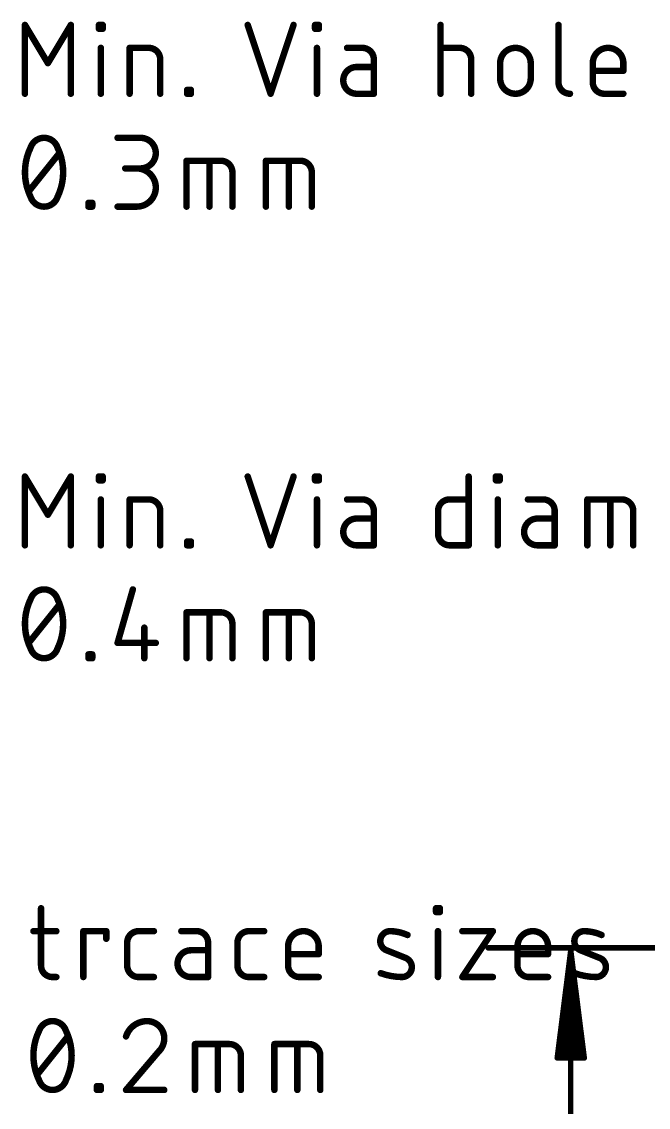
# Model space of a CAD drawing. Extents: x -35 to 140, y -8 to 139.
# Drawn here: x -35 to -20.2, y 86.23 to 111.88 of the extents above; entities that cross this region are included whole.
import ezdxf

# ---------------------------------------------------------------- set-up
doc = ezdxf.new("R2010")
doc.units = 0
doc.layers.add('51', color=253, linetype='CONTINUOUS')

msp = doc.modelspace()

# ---------------------------------------------------------------- linework, layer by layer
at = {"layer": '51'}
for points, const_width in [([(-34.9238, 110.1782), (-34.9238, 111.8038)], 0.1524), ([(-34.9238, 111.8038), (-34.3819, 110.9007)], 0.1524), ([(-34.3819, 110.9007), (-33.8401, 111.8038)], 0.1524), ([(-33.8401, 111.8038), (-33.8401, 110.1782)], 0.1524), ([(-33.1766, 111.7135), (-33.1766, 111.8038)], 0.1524), ([(-33.1766, 111.8038), (-33.0863, 111.8038)], 0.1524), ([(-33.0863, 111.8038), (-33.0863, 111.7135)], 0.1524), ([(-29.6613, 111.8038), (-29.1194, 110.1782)], 0.1524), ([(-29.1194, 110.1782), (-28.5776, 111.8038)], 0.1524), ([(-28.0704, 111.7135), (-28.0704, 111.8038)], 0.1524), ([(-28.0704, 111.8038), (-27.9801, 111.8038)], 0.1524), ([(-27.9801, 111.8038), (-27.9801, 111.7135)], 0.1524), ([(-25.1039, 110.1782), (-25.1039, 111.8038)], 0.1524), ([(-22.3187, 111.8038), (-22.3187, 110.4491)], 0.1524), ([(-33.0863, 111.7135), (-33.1766, 111.7135)], 0.1524), ([(-27.9801, 111.7135), (-28.0704, 111.7135)], 0.1524), ([(-33.1314, 110.1782), (-33.1314, 111.2619)], 0.1524), ([(-32.4506, 110.1782), (-32.4506, 111.2619)], 0.1524), ([(-32.4506, 111.2619), (-31.999, 111.2619)], 0.1524), ([(-28.0252, 110.1782), (-28.0252, 111.2619)], 0.1524), ([(-26.9523, 111.2619), (-27.3135, 111.2619)], 0.1524), ([(-25.1039, 111.2619), (-24.6524, 111.2619)], 0.1524), ([(-31.7281, 110.991), (-31.7281, 110.1782)], 0.1524), ([(-26.6814, 110.1782), (-26.6814, 110.991)], 0.1524), ([(-24.3814, 110.991), (-24.3814, 110.1782)], 0.1524), ([(-26.6814, 110.8104), (-27.0877, 110.8104)], 0.1524), ([(-23.6971, 110.5394), (-23.6971, 110.9007)], 0.1524), ([(-22.9746, 110.9007), (-22.9746, 110.5394)], 0.1524), ([(-21.5088, 110.4491), (-21.5088, 110.9007)], 0.1524), ([(-20.7863, 110.7201), (-21.5088, 110.7201)], 0.1524), ([(-20.7863, 110.9007), (-20.7863, 110.7201)], 0.1524), ([(-31.0924, 110.1782), (-31.0924, 110.2685)], 0.1524), ([(-31.0924, 110.2685), (-31.0021, 110.2685)], 0.1524), ([(-31.0021, 110.2685), (-31.0021, 110.1782)], 0.1524), ([(-31.0021, 110.1782), (-31.0924, 110.1782)], 0.1524), ([(-27.0877, 110.1782), (-26.6814, 110.1782)], 0.1524), ([(-20.7863, 110.1782), (-21.2378, 110.1782)], 0.1524), ([(-32.7354, 109.1368), (-32.1936, 109.1368)], 0.1524), ([(-34.8335, 107.8724), (-34.111, 108.7756)], 0.1524), ([(-32.1936, 108.4143), (-32.5548, 108.4143)], 0.1524), ([(-31.1063, 107.5112), (-31.1063, 108.5949)], 0.1524), ([(-31.1063, 108.5949), (-30.2935, 108.5949)], 0.1524), ([(-30.5644, 107.5112), (-30.5644, 108.5949)], 0.1524), ([(-29.2306, 107.5112), (-29.2306, 108.5949)], 0.1524), ([(-29.2306, 108.5949), (-28.4178, 108.5949)], 0.1524), ([(-28.6887, 107.5112), (-28.6887, 108.5949)], 0.1524), ([(-30.0226, 108.324), (-30.0226, 107.5112)], 0.1524), ([(-28.1468, 108.324), (-28.1468, 107.5112)], 0.1524), ([(-33.4232, 107.5112), (-33.4232, 107.6015)], 0.1524), ([(-33.4232, 107.6015), (-33.3329, 107.6015)], 0.1524), ([(-33.3329, 107.5112), (-33.4232, 107.5112)], 0.1524), ([(-33.3329, 107.6015), (-33.3329, 107.5112)], 0.1524), ([(-32.7354, 107.5112), (-32.2839, 107.5112)], 0.1524), ([(-34.9238, 99.5102), (-34.9238, 101.1358)], 0.1524), ([(-34.9238, 101.1358), (-34.3819, 100.2327)], 0.1524), ([(-34.3819, 100.2327), (-33.8401, 101.1358)], 0.1524), ([(-33.8401, 101.1358), (-33.8401, 99.5102)], 0.1524), ([(-33.1766, 101.0455), (-33.1766, 101.1358)], 0.1524), ([(-33.1766, 101.1358), (-33.0863, 101.1358)], 0.1524), ([(-33.0863, 101.0455), (-33.1766, 101.0455)], 0.1524), ([(-33.0863, 101.1358), (-33.0863, 101.0455)], 0.1524), ([(-29.6613, 101.1358), (-29.1194, 99.5102)], 0.1524), ([(-29.1194, 99.5102), (-28.5776, 101.1358)], 0.1524), ([(-28.0704, 101.0455), (-28.0704, 101.1358)], 0.1524), ([(-28.0704, 101.1358), (-27.9801, 101.1358)], 0.1524), ([(-27.9801, 101.0455), (-28.0704, 101.0455)], 0.1524), ([(-27.9801, 101.1358), (-27.9801, 101.0455)], 0.1524), ([(-24.4409, 101.1358), (-24.4409, 99.5102)], 0.1524), ([(-23.7979, 101.0455), (-23.7979, 101.1358)], 0.1524), ([(-23.7979, 101.1358), (-23.7076, 101.1358)], 0.1524), ([(-23.7076, 101.0455), (-23.7979, 101.0455)], 0.1524), ([(-23.7076, 101.1358), (-23.7076, 101.0455)], 0.1524), ([(-33.1314, 99.5102), (-33.1314, 100.5939)], 0.1524), ([(-32.4506, 99.5102), (-32.4506, 100.5939)], 0.1524), ([(-32.4506, 100.5939), (-31.999, 100.5939)], 0.1524), ([(-28.0252, 99.5102), (-28.0252, 100.5939)], 0.1524), ([(-26.9523, 100.5939), (-27.3135, 100.5939)], 0.1524), ([(-24.8924, 100.5939), (-24.4409, 100.5939)], 0.1524), ([(-23.7527, 99.5102), (-23.7527, 100.5939)], 0.1524), ([(-22.6798, 100.5939), (-23.041, 100.5939)], 0.1524), ([(-21.6373, 99.5102), (-21.6373, 100.5939)], 0.1524), ([(-21.6373, 100.5939), (-20.8245, 100.5939)], 0.1524), ([(-21.0954, 99.5102), (-21.0954, 100.5939)], 0.1524), ([(-31.7281, 100.323), (-31.7281, 99.5102)], 0.1524), ([(-26.6814, 99.5102), (-26.6814, 100.323)], 0.1524), ([(-25.1634, 99.7811), (-25.1634, 100.323)], 0.1524), ([(-22.4088, 99.5102), (-22.4088, 100.323)], 0.1524), ([(-20.5535, 100.323), (-20.5535, 99.5102)], 0.1524), ([(-26.6814, 100.1424), (-27.0877, 100.1424)], 0.1524), ([(-22.4088, 100.1424), (-22.8152, 100.1424)], 0.1524), ([(-31.0924, 99.5102), (-31.0924, 99.6005)], 0.1524), ([(-31.0924, 99.6005), (-31.0021, 99.6005)], 0.1524), ([(-31.0021, 99.5102), (-31.0924, 99.5102)], 0.1524), ([(-31.0021, 99.6005), (-31.0021, 99.5102)], 0.1524), ([(-27.0877, 99.5102), (-26.6814, 99.5102)], 0.1524), ([(-24.4409, 99.5102), (-24.8924, 99.5102)], 0.1524), ([(-22.8152, 99.5102), (-22.4088, 99.5102)], 0.1524), ([(-32.3742, 98.4688), (-32.7354, 97.2044)], 0.1524), ([(-34.8335, 97.2044), (-34.111, 98.1076)], 0.1524), ([(-31.1063, 96.8432), (-31.1063, 97.9269)], 0.1524), ([(-31.1063, 97.9269), (-30.2935, 97.9269)], 0.1524), ([(-30.5644, 96.8432), (-30.5644, 97.9269)], 0.1524), ([(-29.2306, 96.8432), (-29.2306, 97.9269)], 0.1524), ([(-29.2306, 97.9269), (-28.4178, 97.9269)], 0.1524), ([(-28.6887, 96.8432), (-28.6887, 97.9269)], 0.1524), ([(-30.0226, 97.656), (-30.0226, 96.8432)], 0.1524), ([(-28.1468, 97.656), (-28.1468, 96.8432)], 0.1524), ([(-32.1033, 97.5657), (-32.1033, 96.8432)], 0.1524), ([(-32.7354, 97.2044), (-31.8323, 97.2044)], 0.1524), ([(-33.4232, 96.8432), (-33.4232, 96.9335)], 0.1524), ([(-33.4232, 96.9335), (-33.3329, 96.9335)], 0.1524), ([(-33.3329, 96.9335), (-33.3329, 96.8432)], 0.1524), ([(-33.3329, 96.8432), (-33.4232, 96.8432)], 0.1524), ([(-34.5432, 90.9368), (-34.5432, 89.5821)], 0.1524), ([(-25.2119, 90.8465), (-25.2119, 90.9368)], 0.1524), ([(-25.2119, 90.9368), (-25.1216, 90.9368)], 0.1524), ([(-25.1216, 90.8465), (-25.2119, 90.8465)], 0.1524), ([(-25.1216, 90.9368), (-25.1216, 90.8465)], 0.1524), ([(-34.7238, 90.3949), (-34.1819, 90.3949)], 0.1524), ([(-33.5435, 89.3112), (-33.5435, 90.3949)], 0.1524), ([(-33.5435, 90.3949), (-33.0016, 90.3949)], 0.1524), ([(-33.0016, 90.3949), (-33.0016, 90.2143)], 0.1524), ([(-32.2372, 90.3949), (-31.876, 90.3949)], 0.1524), ([(-30.8673, 90.3949), (-31.2285, 90.3949)], 0.1524), ([(-29.632, 90.3949), (-29.2708, 90.3949)], 0.1524), ([(-25.1667, 89.3112), (-25.1667, 90.3949)], 0.1524), ([(-24.5901, 90.3949), (-23.8676, 90.3949)], 0.1524), ([(-23.8676, 90.3949), (-24.5901, 89.3112)], 0.1524), ([(-32.5082, 89.5821), (-32.5082, 90.124)], 0.1524), ([(-30.5964, 89.9434), (-31.0028, 89.9434)], 0.1524), ([(-30.5964, 89.3112), (-30.5964, 90.124)], 0.1524), ([(-29.9029, 89.5821), (-29.9029, 90.124)], 0.1524), ([(-28.7063, 89.5821), (-28.7063, 90.0337)], 0.1524), ([(-27.9838, 90.0337), (-27.9838, 89.8531)], 0.1524), ([(-25.9309, 89.7628), (-26.3825, 89.9434)], 0.1524), ([(0, 90), (-23.9793, 90)], 0.13), ([(-23.2875, 89.5821), (-23.2875, 90.0337)], 0.1524), ([(-22.565, 90.0337), (-22.565, 89.8531)], 0.1524), ([(-21.3458, 89.7628), (-21.7973, 89.9434)], 0.1524), ([(-27.9838, 89.8531), (-28.7063, 89.8531)], 0.1524), ([(-22.565, 89.8531), (-23.2875, 89.8531)], 0.1524), ([(-22.0293, 89.935), (-22.3485, 87.4)], 0.13), ([(-22.0293, 89.935), (-22.2893, 87.4)], 0.13), ([(-22.0293, 89.935), (-22.1593, 87.4)], 0.13), ([(-22.0293, 89.935), (-22.0293, 0.065)], 0.13), ([(-21.71, 87.4), (-22.0293, 89.935)], 0.13), ([(-21.8993, 87.4), (-22.0293, 89.935)], 0.13), ([(-21.7693, 87.4), (-22.0293, 89.935)], 0.13), ([(-34.2722, 89.3112), (-34.1819, 89.3112)], 0.1524), ([(-31.876, 89.3112), (-32.2372, 89.3112)], 0.1524), ([(-31.0028, 89.3112), (-30.5964, 89.3112)], 0.1524), ([(-29.2708, 89.3112), (-29.632, 89.3112)], 0.1524), ([(-27.9838, 89.3112), (-28.4354, 89.3112)], 0.1524), ([(-24.5901, 89.3112), (-23.8676, 89.3112)], 0.1524), ([(-22.565, 89.3112), (-23.0166, 89.3112)], 0.1524), ([(-34.6335, 87.0054), (-33.911, 87.9086)], 0.1524), ([(-30.9063, 86.6442), (-30.9063, 87.7279)], 0.1524), ([(-30.9063, 87.7279), (-30.0935, 87.7279)], 0.1524), ([(-30.3644, 86.6442), (-30.3644, 87.7279)], 0.1524), ([(-29.0306, 86.6442), (-29.0306, 87.7279)], 0.1524), ([(-29.0306, 87.7279), (-28.2178, 87.7279)], 0.1524), ([(-28.4887, 86.6442), (-28.4887, 87.7279)], 0.1524), ([(-31.7678, 87.5473), (-32.5354, 86.6442)], 0.1524), ([(-29.8226, 87.457), (-29.8226, 86.6442)], 0.1524), ([(-27.9468, 87.457), (-27.9468, 86.6442)], 0.1524), ([(-22.3485, 87.4), (-21.71, 87.4)], 0.13), ([(-33.2232, 86.6442), (-33.2232, 86.7345)], 0.1524), ([(-33.2232, 86.7345), (-33.1329, 86.7345)], 0.1524), ([(-33.1329, 86.6442), (-33.2232, 86.6442)], 0.1524), ([(-33.1329, 86.7345), (-33.1329, 86.6442)], 0.1524), ([(-32.5354, 86.6442), (-31.6323, 86.6442)], 0.1524)]:
    msp.add_lwpolyline(points, dxfattribs=dict(at, const_width=const_width))
for points, const_width in [([(-34.8857, 111.8038, 1), (-34.9619, 111.8038)], 0.0762), ([(-34.8911, 111.8234, 1), (-34.9565, 111.7842)], 0.0762), ([(-33.802, 111.8038, 1), (-33.8782, 111.8038)], 0.0762), ([(-33.8074, 111.7842, 1), (-33.8727, 111.8234)], 0.0762), ([(-33.1385, 111.8038, 1), (-33.2147, 111.8038)], 0.0762), ([(-33.1766, 111.8419, 1), (-33.1766, 111.7657)], 0.0762), ([(-33.0482, 111.8038, 1), (-33.1244, 111.8038)], 0.0762), ([(-33.0863, 111.7657, 1), (-33.0863, 111.8419)], 0.0762), ([(-29.6251, 111.8158, 1), (-29.6974, 111.7918)], 0.0762), ([(-28.5414, 111.7918, 1), (-28.6137, 111.8158)], 0.0762), ([(-28.0323, 111.8038, 1), (-28.1085, 111.8038)], 0.0762), ([(-28.0704, 111.8419, 1), (-28.0704, 111.7657)], 0.0762), ([(-27.942, 111.8038, 1), (-28.0182, 111.8038)], 0.0762), ([(-27.9801, 111.7657, 1), (-27.9801, 111.8419)], 0.0762), ([(-25.0658, 111.8038, 1), (-25.142, 111.8038)], 0.0762), ([(-22.2806, 111.8038, 1), (-22.3568, 111.8038)], 0.0762), ([(-33.1766, 111.7516, 1), (-33.1766, 111.6754)], 0.0762), ([(-33.2147, 111.7135, 1), (-33.1385, 111.7135)], 0.0762), ([(-33.1244, 111.7135, 1), (-33.0482, 111.7135)], 0.0762), ([(-33.0863, 111.6754, 1), (-33.0863, 111.7516)], 0.0762), ([(-28.0704, 111.7516, 1), (-28.0704, 111.6754)], 0.0762), ([(-28.1085, 111.7135, 1), (-28.0323, 111.7135)], 0.0762), ([(-28.0182, 111.7135, 1), (-27.942, 111.7135)], 0.0762), ([(-27.9801, 111.6754, 1), (-27.9801, 111.7516)], 0.0762), ([(-33.0933, 111.2619, 1), (-33.1695, 111.2619)], 0.0762), ([(-32.4125, 111.2619, 1), (-32.4887, 111.2619)], 0.0762), ([(-32.4506, 111.3, 1), (-32.4506, 111.2238)], 0.0762), ([(-31.7281, 110.991, 0.4142), (-31.999, 111.2619)], 0.1524), ([(-31.999, 111.3, 1), (-31.999, 111.2238)], 0.0762), ([(-31.999, 111.2238, 1), (-31.999, 111.3)], 0.0762), ([(-27.9871, 111.2619, 1), (-28.0633, 111.2619)], 0.0762), ([(-27.3135, 111.3, 1), (-27.3135, 111.2238)], 0.0762), ([(-26.6814, 110.991, 0.4142), (-26.9523, 111.2619)], 0.1524), ([(-26.9523, 111.3, 1), (-26.9523, 111.2238)], 0.0762), ([(-26.9523, 111.2238, 1), (-26.9523, 111.3)], 0.0762), ([(-25.1039, 111.3, 1), (-25.1039, 111.2238)], 0.0762), ([(-24.3814, 110.991, 0.4142), (-24.6524, 111.2619)], 0.1524), ([(-24.6524, 111.3, 1), (-24.6524, 111.2238)], 0.0762), ([(-24.6524, 111.2238, 1), (-24.6524, 111.3)], 0.0762), ([(-22.9746, 110.9007, 1), (-23.6971, 110.9007)], 0.1524), ([(-20.7863, 110.9007, 1), (-21.5088, 110.9007)], 0.1524), ([(-31.69, 110.991, 1), (-31.7662, 110.991)], 0.0762), ([(-26.6433, 110.991, 1), (-26.7195, 110.991)], 0.0762), ([(-24.3433, 110.991, 1), (-24.4195, 110.991)], 0.0762), ([(-34.4146, 110.9203, 1), (-34.3493, 110.8811)], 0.0762), ([(-34.4146, 110.8811, 1), (-34.3493, 110.9203)], 0.0762), ([(-31.7662, 110.991, 1), (-31.69, 110.991)], 0.0762), ([(-27.0877, 110.8104, 1), (-27.0877, 110.1782)], 0.1524), ([(-27.0877, 110.8485, 1), (-27.0877, 110.7723)], 0.0762), ([(-27.0877, 110.7723, 1), (-27.0877, 110.8485)], 0.0762), ([(-26.7195, 110.991, 1), (-26.6433, 110.991)], 0.0762), ([(-26.6814, 110.7723, 1), (-26.6814, 110.8485)], 0.0762), ([(-24.4195, 110.991, 1), (-24.3433, 110.991)], 0.0762), ([(-23.659, 110.9007, 1), (-23.7352, 110.9007)], 0.0762), ([(-23.7352, 110.9007, 1), (-23.659, 110.9007)], 0.0762), ([(-22.9365, 110.9007, 1), (-23.0127, 110.9007)], 0.0762), ([(-23.0127, 110.9007, 1), (-22.9365, 110.9007)], 0.0762), ([(-21.4707, 110.9007, 1), (-21.5469, 110.9007)], 0.0762), ([(-21.5469, 110.9007, 1), (-21.4707, 110.9007)], 0.0762), ([(-21.5088, 110.7582, 1), (-21.5088, 110.682)], 0.0762), ([(-20.7482, 110.9007, 1), (-20.8244, 110.9007)], 0.0762), ([(-20.8244, 110.9007, 1), (-20.7482, 110.9007)], 0.0762), ([(-20.7863, 110.682, 1), (-20.7863, 110.7582)], 0.0762), ([(-23.6971, 110.5394, 1), (-22.9746, 110.5394)], 0.1524), ([(-23.659, 110.5394, 1), (-23.7352, 110.5394)], 0.0762), ([(-23.7352, 110.5394, 1), (-23.659, 110.5394)], 0.0762), ([(-22.9365, 110.5394, 1), (-23.0127, 110.5394)], 0.0762), ([(-23.0127, 110.5394, 1), (-22.9365, 110.5394)], 0.0762), ([(-20.8244, 110.7201, 1), (-20.7482, 110.7201)], 0.0762), ([(-31.0543, 110.2685, 1), (-31.1305, 110.2685)], 0.0762), ([(-31.0924, 110.3066, 1), (-31.0924, 110.2304)], 0.0762), ([(-30.964, 110.2685, 1), (-31.0402, 110.2685)], 0.0762), ([(-31.0021, 110.2304, 1), (-31.0021, 110.3066)], 0.0762), ([(-22.3187, 110.4491, 0.4142), (-22.0478, 110.1782)], 0.1524), ([(-22.2806, 110.4491, 1), (-22.3568, 110.4491)], 0.0762), ([(-22.3568, 110.4491, 1), (-22.2806, 110.4491)], 0.0762), ([(-21.5088, 110.4491, 0.4142), (-21.2378, 110.1782)], 0.1524), ([(-21.4707, 110.4491, 1), (-21.5469, 110.4491)], 0.0762), ([(-21.5469, 110.4491, 1), (-21.4707, 110.4491)], 0.0762), ([(-34.9619, 110.1782, 1), (-34.8857, 110.1782)], 0.0762), ([(-33.8782, 110.1782, 1), (-33.802, 110.1782)], 0.0762), ([(-33.1695, 110.1782, 1), (-33.0933, 110.1782)], 0.0762), ([(-32.4887, 110.1782, 1), (-32.4125, 110.1782)], 0.0762), ([(-31.7662, 110.1782, 1), (-31.69, 110.1782)], 0.0762), ([(-31.0924, 110.2163, 1), (-31.0924, 110.1401)], 0.0762), ([(-31.1305, 110.1782, 1), (-31.0543, 110.1782)], 0.0762), ([(-31.0402, 110.1782, 1), (-30.964, 110.1782)], 0.0762), ([(-31.0021, 110.1401, 1), (-31.0021, 110.2163)], 0.0762), ([(-29.1556, 110.1902, 1), (-29.0833, 110.1662)], 0.0762), ([(-29.1556, 110.1662, 1), (-29.0833, 110.1902)], 0.0762), ([(-28.0633, 110.1782, 1), (-27.9871, 110.1782)], 0.0762), ([(-27.0877, 110.2163, 1), (-27.0877, 110.1401)], 0.0762), ([(-27.0877, 110.1401, 1), (-27.0877, 110.2163)], 0.0762), ([(-26.7195, 110.1782, 1), (-26.6433, 110.1782)], 0.0762), ([(-26.6814, 110.1401, 1), (-26.6814, 110.2163)], 0.0762), ([(-25.142, 110.1782, 1), (-25.0658, 110.1782)], 0.0762), ([(-24.4195, 110.1782, 1), (-24.3433, 110.1782)], 0.0762), ([(-22.0478, 110.1401, 1), (-22.0478, 110.2163)], 0.0762), ([(-21.2378, 110.2163, 1), (-21.2378, 110.1401)], 0.0762), ([(-21.2378, 110.1401, 1), (-21.2378, 110.2163)], 0.0762), ([(-20.7863, 110.1401, 1), (-20.7863, 110.2163)], 0.0762), ([(-34.4722, 109.1368, 0.3205), (-34.7883, 108.911)], 0.1524), ([(-34.1562, 108.911, 0.3205), (-34.4722, 109.1368)], 0.1524), ([(-34.4722, 109.1749, 1), (-34.4722, 109.0987)], 0.0762), ([(-34.4722, 109.0987, 1), (-34.4722, 109.1749)], 0.0762), ([(-32.7354, 109.1749, 1), (-32.7354, 109.0987)], 0.0762), ([(-32.1936, 108.4143, 1), (-32.1936, 109.1368)], 0.1524), ([(-32.1936, 109.1749, 1), (-32.1936, 109.0987)], 0.0762), ([(-32.1936, 109.0987, 1), (-32.1936, 109.1749)], 0.0762), ([(-34.7883, 108.911, 0.1139), (-34.9238, 108.324)], 0.1524), ([(-34.8244, 108.9234, 1), (-34.7523, 108.8987)], 0.0762), ([(-34.7541, 108.8943, 1), (-34.8226, 108.9277)], 0.0762), ([(-34.0207, 108.324, 0.1139), (-34.1562, 108.911)], 0.1524), ([(-34.1219, 108.9277, 1), (-34.1904, 108.8943)], 0.0762), ([(-34.1922, 108.8987, 1), (-34.1201, 108.9234)], 0.0762), ([(-34.0812, 108.7518, 1), (-34.1408, 108.7994)], 0.0762), ([(-32.5548, 108.4524, 1), (-32.5548, 108.3762)], 0.0762), ([(-32.2839, 107.5112, 1), (-32.2839, 108.4143)], 0.1524), ([(-32.2839, 108.4524, 1), (-32.2839, 108.3762)], 0.0762), ([(-32.1936, 108.4524, 1), (-32.1936, 108.3762)], 0.0762), ([(-32.1936, 108.3762, 1), (-32.1936, 108.4524)], 0.0762), ([(-31.0682, 108.5949, 1), (-31.1444, 108.5949)], 0.0762), ([(-31.1063, 108.633, 1), (-31.1063, 108.5568)], 0.0762), ([(-30.5263, 108.5949, 1), (-30.6025, 108.5949)], 0.0762), ([(-30.0226, 108.324, 0.4142), (-30.2935, 108.5949)], 0.1524), ([(-30.2935, 108.633, 1), (-30.2935, 108.5568)], 0.0762), ([(-30.2935, 108.5568, 1), (-30.2935, 108.633)], 0.0762), ([(-29.1925, 108.5949, 1), (-29.2687, 108.5949)], 0.0762), ([(-29.2306, 108.633, 1), (-29.2306, 108.5568)], 0.0762), ([(-28.6506, 108.5949, 1), (-28.7268, 108.5949)], 0.0762), ([(-28.1468, 108.324, 0.4142), (-28.4178, 108.5949)], 0.1524), ([(-28.4178, 108.633, 1), (-28.4178, 108.5568)], 0.0762), ([(-28.4178, 108.5568, 1), (-28.4178, 108.633)], 0.0762), ([(-34.9238, 108.324, 0.1139), (-34.7883, 107.737)], 0.1524), ([(-34.8857, 108.324, 1), (-34.9619, 108.324)], 0.0762), ([(-34.9619, 108.324, 1), (-34.8857, 108.324)], 0.0762), ([(-34.1562, 107.737, 0.1139), (-34.0207, 108.324)], 0.1524), ([(-33.9826, 108.324, 1), (-34.0588, 108.324)], 0.0762), ([(-34.0588, 108.324, 1), (-33.9826, 108.324)], 0.0762), ([(-29.9845, 108.324, 1), (-30.0607, 108.324)], 0.0762), ([(-30.0607, 108.324, 1), (-29.9845, 108.324)], 0.0762), ([(-28.1087, 108.324, 1), (-28.1849, 108.324)], 0.0762), ([(-28.1849, 108.324, 1), (-28.1087, 108.324)], 0.0762), ([(-34.8632, 107.8962, 1), (-34.8037, 107.8486)], 0.0762), ([(-34.7523, 107.7493, 1), (-34.8244, 107.7246)], 0.0762), ([(-34.7883, 107.737, 0.3205), (-34.4722, 107.5112)], 0.1524), ([(-34.8226, 107.7203, 1), (-34.7541, 107.7537)], 0.0762), ([(-34.4722, 107.5112, 0.3205), (-34.1562, 107.737)], 0.1524), ([(-34.1904, 107.7537, 1), (-34.1219, 107.7203)], 0.0762), ([(-34.1201, 107.7246, 1), (-34.1922, 107.7493)], 0.0762), ([(-34.4722, 107.5493, 1), (-34.4722, 107.4731)], 0.0762), ([(-34.4722, 107.4731, 1), (-34.4722, 107.5493)], 0.0762), ([(-33.3851, 107.6015, 1), (-33.4613, 107.6015)], 0.0762), ([(-33.4232, 107.6396, 1), (-33.4232, 107.5634)], 0.0762), ([(-33.4232, 107.5493, 1), (-33.4232, 107.4731)], 0.0762), ([(-33.4613, 107.5112, 1), (-33.3851, 107.5112)], 0.0762), ([(-33.2948, 107.6015, 1), (-33.371, 107.6015)], 0.0762), ([(-33.371, 107.5112, 1), (-33.2948, 107.5112)], 0.0762), ([(-33.3329, 107.5634, 1), (-33.3329, 107.6396)], 0.0762), ([(-33.3329, 107.4731, 1), (-33.3329, 107.5493)], 0.0762), ([(-32.7354, 107.5493, 1), (-32.7354, 107.4731)], 0.0762), ([(-32.2839, 107.5493, 1), (-32.2839, 107.4731)], 0.0762), ([(-32.2839, 107.4731, 1), (-32.2839, 107.5493)], 0.0762), ([(-31.1444, 107.5112, 1), (-31.0682, 107.5112)], 0.0762), ([(-30.6025, 107.5112, 1), (-30.5263, 107.5112)], 0.0762), ([(-30.0607, 107.5112, 1), (-29.9845, 107.5112)], 0.0762), ([(-29.2687, 107.5112, 1), (-29.1925, 107.5112)], 0.0762), ([(-28.7268, 107.5112, 1), (-28.6506, 107.5112)], 0.0762), ([(-28.1849, 107.5112, 1), (-28.1087, 107.5112)], 0.0762), ([(-34.8857, 101.1358, 1), (-34.9619, 101.1358)], 0.0762), ([(-34.8911, 101.1554, 1), (-34.9565, 101.1162)], 0.0762), ([(-33.802, 101.1358, 1), (-33.8782, 101.1358)], 0.0762), ([(-33.8074, 101.1162, 1), (-33.8727, 101.1554)], 0.0762), ([(-33.1385, 101.1358, 1), (-33.2147, 101.1358)], 0.0762), ([(-33.1766, 101.1739, 1), (-33.1766, 101.0977)], 0.0762), ([(-33.1766, 101.0836, 1), (-33.1766, 101.0074)], 0.0762), ([(-33.2147, 101.0455, 1), (-33.1385, 101.0455)], 0.0762), ([(-33.0482, 101.1358, 1), (-33.1244, 101.1358)], 0.0762), ([(-33.1244, 101.0455, 1), (-33.0482, 101.0455)], 0.0762), ([(-33.0863, 101.0977, 1), (-33.0863, 101.1739)], 0.0762), ([(-33.0863, 101.0074, 1), (-33.0863, 101.0836)], 0.0762), ([(-29.6251, 101.1478, 1), (-29.6974, 101.1238)], 0.0762), ([(-28.5414, 101.1238, 1), (-28.6137, 101.1478)], 0.0762), ([(-28.0323, 101.1358, 1), (-28.1085, 101.1358)], 0.0762), ([(-28.0704, 101.1739, 1), (-28.0704, 101.0977)], 0.0762), ([(-28.0704, 101.0836, 1), (-28.0704, 101.0074)], 0.0762), ([(-28.1085, 101.0455, 1), (-28.0323, 101.0455)], 0.0762), ([(-27.942, 101.1358, 1), (-28.0182, 101.1358)], 0.0762), ([(-28.0182, 101.0455, 1), (-27.942, 101.0455)], 0.0762), ([(-27.9801, 101.0977, 1), (-27.9801, 101.1739)], 0.0762), ([(-27.9801, 101.0074, 1), (-27.9801, 101.0836)], 0.0762), ([(-24.4028, 101.1358, 1), (-24.479, 101.1358)], 0.0762), ([(-23.7598, 101.1358, 1), (-23.836, 101.1358)], 0.0762), ([(-23.7979, 101.1739, 1), (-23.7979, 101.0977)], 0.0762), ([(-23.7979, 101.0836, 1), (-23.7979, 101.0074)], 0.0762), ([(-23.836, 101.0455, 1), (-23.7598, 101.0455)], 0.0762), ([(-23.6695, 101.1358, 1), (-23.7457, 101.1358)], 0.0762), ([(-23.7457, 101.0455, 1), (-23.6695, 101.0455)], 0.0762), ([(-23.7076, 101.0977, 1), (-23.7076, 101.1739)], 0.0762), ([(-23.7076, 101.0074, 1), (-23.7076, 101.0836)], 0.0762), ([(-33.0933, 100.5939, 1), (-33.1695, 100.5939)], 0.0762), ([(-32.4125, 100.5939, 1), (-32.4887, 100.5939)], 0.0762), ([(-32.4506, 100.632, 1), (-32.4506, 100.5558)], 0.0762), ([(-31.7281, 100.323, 0.4142), (-31.999, 100.5939)], 0.1524), ([(-31.999, 100.632, 1), (-31.999, 100.5558)], 0.0762), ([(-31.999, 100.5558, 1), (-31.999, 100.632)], 0.0762), ([(-27.9871, 100.5939, 1), (-28.0633, 100.5939)], 0.0762), ([(-27.3135, 100.632, 1), (-27.3135, 100.5558)], 0.0762), ([(-26.6814, 100.323, 0.4142), (-26.9523, 100.5939)], 0.1524), ([(-26.9523, 100.632, 1), (-26.9523, 100.5558)], 0.0762), ([(-26.9523, 100.5558, 1), (-26.9523, 100.632)], 0.0762), ([(-24.8924, 100.5939, 0.4142), (-25.1634, 100.323)], 0.1524), ([(-24.8924, 100.632, 1), (-24.8924, 100.5558)], 0.0762), ([(-24.8924, 100.5558, 1), (-24.8924, 100.632)], 0.0762), ([(-24.4409, 100.5558, 1), (-24.4409, 100.632)], 0.0762), ([(-23.7146, 100.5939, 1), (-23.7908, 100.5939)], 0.0762), ([(-23.041, 100.632, 1), (-23.041, 100.5558)], 0.0762), ([(-22.4088, 100.323, 0.4142), (-22.6798, 100.5939)], 0.1524), ([(-22.6798, 100.632, 1), (-22.6798, 100.5558)], 0.0762), ([(-22.6798, 100.5558, 1), (-22.6798, 100.632)], 0.0762), ([(-21.5992, 100.5939, 1), (-21.6754, 100.5939)], 0.0762), ([(-21.6373, 100.632, 1), (-21.6373, 100.5558)], 0.0762), ([(-21.0573, 100.5939, 1), (-21.1335, 100.5939)], 0.0762), ([(-20.5535, 100.323, 0.4142), (-20.8245, 100.5939)], 0.1524), ([(-20.8245, 100.632, 1), (-20.8245, 100.5558)], 0.0762), ([(-20.8245, 100.5558, 1), (-20.8245, 100.632)], 0.0762), ([(-34.4146, 100.2523, 1), (-34.3493, 100.2131)], 0.0762), ([(-34.4146, 100.2131, 1), (-34.3493, 100.2523)], 0.0762), ([(-31.69, 100.323, 1), (-31.7662, 100.323)], 0.0762), ([(-31.7662, 100.323, 1), (-31.69, 100.323)], 0.0762), ([(-26.6433, 100.323, 1), (-26.7195, 100.323)], 0.0762), ([(-26.7195, 100.323, 1), (-26.6433, 100.323)], 0.0762), ([(-25.1253, 100.323, 1), (-25.2015, 100.323)], 0.0762), ([(-25.2015, 100.323, 1), (-25.1253, 100.323)], 0.0762), ([(-22.3707, 100.323, 1), (-22.4469, 100.323)], 0.0762), ([(-22.4469, 100.323, 1), (-22.3707, 100.323)], 0.0762), ([(-20.5154, 100.323, 1), (-20.5916, 100.323)], 0.0762), ([(-20.5916, 100.323, 1), (-20.5154, 100.323)], 0.0762), ([(-27.0877, 100.1424, 1), (-27.0877, 99.5102)], 0.1524), ([(-27.0877, 100.1805, 1), (-27.0877, 100.1043)], 0.0762), ([(-27.0877, 100.1043, 1), (-27.0877, 100.1805)], 0.0762), ([(-26.6814, 100.1043, 1), (-26.6814, 100.1805)], 0.0762), ([(-22.8152, 100.1424, 1), (-22.8152, 99.5102)], 0.1524), ([(-22.8152, 100.1805, 1), (-22.8152, 100.1043)], 0.0762), ([(-22.8152, 100.1043, 1), (-22.8152, 100.1805)], 0.0762), ([(-22.4088, 100.1043, 1), (-22.4088, 100.1805)], 0.0762), ([(-25.1634, 99.7811, 0.4142), (-24.8924, 99.5102)], 0.1524), ([(-25.1253, 99.7811, 1), (-25.2015, 99.7811)], 0.0762), ([(-25.2015, 99.7811, 1), (-25.1253, 99.7811)], 0.0762), ([(-34.9619, 99.5102, 1), (-34.8857, 99.5102)], 0.0762), ([(-33.8782, 99.5102, 1), (-33.802, 99.5102)], 0.0762), ([(-33.1695, 99.5102, 1), (-33.0933, 99.5102)], 0.0762), ([(-32.4887, 99.5102, 1), (-32.4125, 99.5102)], 0.0762), ([(-31.7662, 99.5102, 1), (-31.69, 99.5102)], 0.0762), ([(-31.0543, 99.6005, 1), (-31.1305, 99.6005)], 0.0762), ([(-31.0924, 99.6386, 1), (-31.0924, 99.5624)], 0.0762), ([(-31.0924, 99.5483, 1), (-31.0924, 99.4721)], 0.0762), ([(-31.1305, 99.5102, 1), (-31.0543, 99.5102)], 0.0762), ([(-30.964, 99.6005, 1), (-31.0402, 99.6005)], 0.0762), ([(-31.0402, 99.5102, 1), (-30.964, 99.5102)], 0.0762), ([(-31.0021, 99.5624, 1), (-31.0021, 99.6386)], 0.0762), ([(-31.0021, 99.4721, 1), (-31.0021, 99.5483)], 0.0762), ([(-29.1556, 99.5222, 1), (-29.0833, 99.4982)], 0.0762), ([(-29.1556, 99.4982, 1), (-29.0833, 99.5222)], 0.0762), ([(-28.0633, 99.5102, 1), (-27.9871, 99.5102)], 0.0762), ([(-27.0877, 99.5483, 1), (-27.0877, 99.4721)], 0.0762), ([(-27.0877, 99.4721, 1), (-27.0877, 99.5483)], 0.0762), ([(-26.7195, 99.5102, 1), (-26.6433, 99.5102)], 0.0762), ([(-26.6814, 99.4721, 1), (-26.6814, 99.5483)], 0.0762), ([(-24.8924, 99.5483, 1), (-24.8924, 99.4721)], 0.0762), ([(-24.8924, 99.4721, 1), (-24.8924, 99.5483)], 0.0762), ([(-24.479, 99.5102, 1), (-24.4028, 99.5102)], 0.0762), ([(-24.4409, 99.4721, 1), (-24.4409, 99.5483)], 0.0762), ([(-23.7908, 99.5102, 1), (-23.7146, 99.5102)], 0.0762), ([(-22.8152, 99.5483, 1), (-22.8152, 99.4721)], 0.0762), ([(-22.8152, 99.4721, 1), (-22.8152, 99.5483)], 0.0762), ([(-22.4469, 99.5102, 1), (-22.3707, 99.5102)], 0.0762), ([(-22.4088, 99.4721, 1), (-22.4088, 99.5483)], 0.0762), ([(-21.6754, 99.5102, 1), (-21.5992, 99.5102)], 0.0762), ([(-21.1335, 99.5102, 1), (-21.0573, 99.5102)], 0.0762), ([(-20.5916, 99.5102, 1), (-20.5154, 99.5102)], 0.0762), ([(-34.4722, 98.4688, 0.3205), (-34.7883, 98.243)], 0.1524), ([(-34.1562, 98.243, 0.3205), (-34.4722, 98.4688)], 0.1524), ([(-34.4722, 98.5069, 1), (-34.4722, 98.4307)], 0.0762), ([(-34.4722, 98.4307, 1), (-34.4722, 98.5069)], 0.0762), ([(-32.3376, 98.4583, 1), (-32.4108, 98.4793)], 0.0762), ([(-34.7883, 98.243, 0.1139), (-34.9238, 97.656)], 0.1524), ([(-34.8244, 98.2554, 1), (-34.7523, 98.2307)], 0.0762), ([(-34.7541, 98.2263, 1), (-34.8226, 98.2597)], 0.0762), ([(-34.0207, 97.656, 0.1139), (-34.1562, 98.243)], 0.1524), ([(-34.1219, 98.2597, 1), (-34.1904, 98.2263)], 0.0762), ([(-34.1922, 98.2307, 1), (-34.1201, 98.2554)], 0.0762), ([(-34.0812, 98.0838, 1), (-34.1408, 98.1314)], 0.0762), ([(-31.0682, 97.9269, 1), (-31.1444, 97.9269)], 0.0762), ([(-31.1063, 97.965, 1), (-31.1063, 97.8888)], 0.0762), ([(-30.5263, 97.9269, 1), (-30.6025, 97.9269)], 0.0762), ([(-30.0226, 97.656, 0.4142), (-30.2935, 97.9269)], 0.1524), ([(-30.2935, 97.965, 1), (-30.2935, 97.8888)], 0.0762), ([(-30.2935, 97.8888, 1), (-30.2935, 97.965)], 0.0762), ([(-29.1925, 97.9269, 1), (-29.2687, 97.9269)], 0.0762), ([(-29.2306, 97.965, 1), (-29.2306, 97.8888)], 0.0762), ([(-28.6506, 97.9269, 1), (-28.7268, 97.9269)], 0.0762), ([(-28.1468, 97.656, 0.4142), (-28.4178, 97.9269)], 0.1524), ([(-28.4178, 97.965, 1), (-28.4178, 97.8888)], 0.0762), ([(-28.4178, 97.8888, 1), (-28.4178, 97.965)], 0.0762), ([(-34.9238, 97.656, 0.1139), (-34.7883, 97.069)], 0.1524), ([(-34.8857, 97.656, 1), (-34.9619, 97.656)], 0.0762), ([(-34.1562, 97.069, 0.1139), (-34.0207, 97.656)], 0.1524), ([(-33.9826, 97.656, 1), (-34.0588, 97.656)], 0.0762), ([(-29.9845, 97.656, 1), (-30.0607, 97.656)], 0.0762), ([(-28.1087, 97.656, 1), (-28.1849, 97.656)], 0.0762), ([(-34.9619, 97.656, 1), (-34.8857, 97.656)], 0.0762), ([(-34.0588, 97.656, 1), (-33.9826, 97.656)], 0.0762), ([(-32.0652, 97.5657, 1), (-32.1414, 97.5657)], 0.0762), ([(-30.0607, 97.656, 1), (-29.9845, 97.656)], 0.0762), ([(-28.1849, 97.656, 1), (-28.1087, 97.656)], 0.0762), ([(-34.8632, 97.2282, 1), (-34.8037, 97.1806)], 0.0762), ([(-32.7721, 97.2149, 1), (-32.6988, 97.194)], 0.0762), ([(-32.7354, 97.2425, 1), (-32.7354, 97.1663)], 0.0762), ([(-31.8323, 97.1663, 1), (-31.8323, 97.2425)], 0.0762), ([(-34.7523, 97.0813, 1), (-34.8244, 97.0566)], 0.0762), ([(-34.7883, 97.069, 0.3205), (-34.4722, 96.8432)], 0.1524), ([(-34.8226, 97.0523, 1), (-34.7541, 97.0857)], 0.0762), ([(-34.4722, 96.8432, 0.3205), (-34.1562, 97.069)], 0.1524), ([(-34.1904, 97.0857, 1), (-34.1219, 97.0523)], 0.0762), ([(-34.1201, 97.0566, 1), (-34.1922, 97.0813)], 0.0762), ([(-33.3851, 96.9335, 1), (-33.4613, 96.9335)], 0.0762), ([(-33.4232, 96.9716, 1), (-33.4232, 96.8954)], 0.0762), ([(-33.2948, 96.9335, 1), (-33.371, 96.9335)], 0.0762), ([(-33.3329, 96.8954, 1), (-33.3329, 96.9716)], 0.0762), ([(-34.4722, 96.8813, 1), (-34.4722, 96.8051)], 0.0762), ([(-34.4722, 96.8051, 1), (-34.4722, 96.8813)], 0.0762), ([(-33.4232, 96.8813, 1), (-33.4232, 96.8051)], 0.0762), ([(-33.4613, 96.8432, 1), (-33.3851, 96.8432)], 0.0762), ([(-33.371, 96.8432, 1), (-33.2948, 96.8432)], 0.0762), ([(-33.3329, 96.8051, 1), (-33.3329, 96.8813)], 0.0762), ([(-32.1414, 96.8432, 1), (-32.0652, 96.8432)], 0.0762), ([(-31.1444, 96.8432, 1), (-31.0682, 96.8432)], 0.0762), ([(-30.6025, 96.8432, 1), (-30.5263, 96.8432)], 0.0762), ([(-30.0607, 96.8432, 1), (-29.9845, 96.8432)], 0.0762), ([(-29.2687, 96.8432, 1), (-29.1925, 96.8432)], 0.0762), ([(-28.7268, 96.8432, 1), (-28.6506, 96.8432)], 0.0762), ([(-28.1849, 96.8432, 1), (-28.1087, 96.8432)], 0.0762), ([(-34.5051, 90.9368, 1), (-34.5813, 90.9368)], 0.0762), ([(-25.1738, 90.9368, 1), (-25.25, 90.9368)], 0.0762), ([(-25.2119, 90.9749, 1), (-25.2119, 90.8987)], 0.0762), ([(-25.2119, 90.8846, 1), (-25.2119, 90.8084)], 0.0762), ([(-25.25, 90.8465, 1), (-25.1738, 90.8465)], 0.0762), ([(-25.0835, 90.9368, 1), (-25.1597, 90.9368)], 0.0762), ([(-25.1597, 90.8465, 1), (-25.0835, 90.8465)], 0.0762), ([(-25.1216, 90.8987, 1), (-25.1216, 90.9749)], 0.0762), ([(-25.1216, 90.8084, 1), (-25.1216, 90.8846)], 0.0762), ([(-34.7238, 90.433, 1), (-34.7238, 90.3568)], 0.0762), ([(-34.1819, 90.3568, 1), (-34.1819, 90.433)], 0.0762), ([(-33.5054, 90.3949, 1), (-33.5816, 90.3949)], 0.0762), ([(-33.5435, 90.433, 1), (-33.5435, 90.3568)], 0.0762), ([(-32.9635, 90.3949, 1), (-33.0397, 90.3949)], 0.0762), ([(-33.0016, 90.3568, 1), (-33.0016, 90.433)], 0.0762), ([(-32.2372, 90.3949, 0.4142), (-32.5082, 90.124)], 0.1524), ([(-32.2372, 90.433, 1), (-32.2372, 90.3568)], 0.0762), ([(-32.2372, 90.3568, 1), (-32.2372, 90.433)], 0.0762), ([(-31.876, 90.3568, 1), (-31.876, 90.433)], 0.0762), ([(-31.2285, 90.433, 1), (-31.2285, 90.3568)], 0.0762), ([(-30.5964, 90.124, 0.4142), (-30.8673, 90.3949)], 0.1524), ([(-30.8673, 90.433, 1), (-30.8673, 90.3568)], 0.0762), ([(-30.8673, 90.3568, 1), (-30.8673, 90.433)], 0.0762), ([(-29.632, 90.3949, 0.4142), (-29.9029, 90.124)], 0.1524), ([(-29.632, 90.433, 1), (-29.632, 90.3568)], 0.0762), ([(-29.632, 90.3568, 1), (-29.632, 90.433)], 0.0762), ([(-29.2708, 90.3568, 1), (-29.2708, 90.433)], 0.0762), ([(-27.9838, 90.0337, 1), (-28.7063, 90.0337)], 0.1524), ([(-26.2922, 90.3949, 0.8318), (-26.3825, 89.9434)], 0.1524), ([(-25.8858, 90.3046, 0.1025), (-26.2922, 90.3949)], 0.1524), ([(-26.2916, 90.433, 1), (-26.2927, 90.3568)], 0.0762), ([(-26.2927, 90.3568, 1), (-26.2916, 90.433)], 0.0762), ([(-25.9014, 90.2699, 1), (-25.8701, 90.3394)], 0.0762), ([(-25.1286, 90.3949, 1), (-25.2048, 90.3949)], 0.0762), ([(-24.5901, 90.433, 1), (-24.5901, 90.3568)], 0.0762), ([(-23.8359, 90.3738, 1), (-23.8993, 90.4161)], 0.0762), ([(-23.8676, 90.3568, 1), (-23.8676, 90.433)], 0.0762), ([(-22.565, 90.0337, 1), (-23.2875, 90.0337)], 0.1524), ([(-21.707, 90.3949, 0.8318), (-21.7973, 89.9434)], 0.1524), ([(-21.7065, 90.433, 1), (-21.7076, 90.3568)], 0.0762), ([(-21.3006, 90.3046, 0.1025), (-21.707, 90.3949)], 0.1524), ([(-21.7076, 90.3568, 1), (-21.7065, 90.433)], 0.0762), ([(-21.3163, 90.2699, 1), (-21.285, 90.3394)], 0.0762), ([(-33.0397, 90.2143, 1), (-32.9635, 90.2143)], 0.0762), ([(-32.4701, 90.124, 1), (-32.5463, 90.124)], 0.0762), ([(-32.5463, 90.124, 1), (-32.4701, 90.124)], 0.0762), ([(-31.0028, 89.9434, 1), (-31.0028, 89.3112)], 0.1524), ([(-31.0028, 89.9815, 1), (-31.0028, 89.9053)], 0.0762), ([(-31.0028, 89.9053, 1), (-31.0028, 89.9815)], 0.0762), ([(-30.5583, 90.124, 1), (-30.6345, 90.124)], 0.0762), ([(-30.6345, 90.124, 1), (-30.5583, 90.124)], 0.0762), ([(-30.5964, 89.9053, 1), (-30.5964, 89.9815)], 0.0762), ([(-29.8648, 90.124, 1), (-29.941, 90.124)], 0.0762), ([(-29.941, 90.124, 1), (-29.8648, 90.124)], 0.0762), ([(-28.6682, 90.0337, 1), (-28.7444, 90.0337)], 0.0762), ([(-28.7444, 90.0337, 1), (-28.6682, 90.0337)], 0.0762), ([(-27.9457, 90.0337, 1), (-28.0219, 90.0337)], 0.0762), ([(-28.0219, 90.0337, 1), (-27.9457, 90.0337)], 0.0762), ([(-26.3683, 89.9787, 1), (-26.3966, 89.908)], 0.0762), ([(-23.9793, 90.0325, 1), (-23.9793, 89.9675)], 0.065), ([(-23.2494, 90.0337, 1), (-23.3256, 90.0337)], 0.0762), ([(-23.3256, 90.0337, 1), (-23.2494, 90.0337)], 0.0762), ([(-22.5269, 90.0337, 1), (-22.6031, 90.0337)], 0.0762), ([(-22.6031, 90.0337, 1), (-22.5269, 90.0337)], 0.0762), ([(-21.7832, 89.9787, 1), (-21.8115, 89.908)], 0.0762), ([(-28.7063, 89.8912, 1), (-28.7063, 89.815)], 0.0762), ([(-28.0219, 89.8531, 1), (-27.9457, 89.8531)], 0.0762), ([(-27.9838, 89.815, 1), (-27.9838, 89.8912)], 0.0762), ([(-26.3966, 89.908, 1), (-26.3683, 89.9788)], 0.0762), ([(-26.0212, 89.3112, 0.8318), (-25.9309, 89.7628)], 0.1524), ([(-25.9168, 89.7981, 1), (-25.9451, 89.7274)], 0.0762), ([(-25.9451, 89.7274, 1), (-25.9168, 89.7981)], 0.0762), ([(-23.2875, 89.8912, 1), (-23.2875, 89.815)], 0.0762), ([(-22.6031, 89.8531, 1), (-22.5269, 89.8531)], 0.0762), ([(-22.565, 89.815, 1), (-22.565, 89.8912)], 0.0762), ([(-21.9968, 89.935, 1), (-22.0618, 89.935)], 0.065), ([(-21.997, 89.9391, 1), (-22.0615, 89.9309)], 0.065), ([(-21.9969, 89.9383, 1), (-22.0616, 89.9317)], 0.065), ([(-21.9968, 89.9333, 1), (-22.0617, 89.9367)], 0.065), ([(-21.9968, 89.9367, 1), (-22.0617, 89.9333)], 0.065), ([(-21.9969, 89.9317, 1), (-22.0616, 89.9383)], 0.065), ([(-21.997, 89.9309, 1), (-22.0615, 89.9391)], 0.065), ([(-21.8115, 89.908, 1), (-21.7832, 89.9788)], 0.0762), ([(-21.4361, 89.3112, 0.8318), (-21.3458, 89.7628)], 0.1524), ([(-21.3316, 89.7981, 1), (-21.3599, 89.7274)], 0.0762), ([(-21.3599, 89.7274, 1), (-21.3316, 89.7981)], 0.0762), ([(-34.5432, 89.5821, 0.4142), (-34.2722, 89.3112)], 0.1524), ([(-34.5051, 89.5821, 1), (-34.5813, 89.5821)], 0.0762), ([(-34.5813, 89.5821, 1), (-34.5051, 89.5821)], 0.0762), ([(-32.5082, 89.5821, 0.4142), (-32.2372, 89.3112)], 0.1524), ([(-32.4701, 89.5821, 1), (-32.5463, 89.5821)], 0.0762), ([(-32.5463, 89.5821, 1), (-32.4701, 89.5821)], 0.0762), ([(-29.9029, 89.5821, 0.4142), (-29.632, 89.3112)], 0.1524), ([(-29.8648, 89.5821, 1), (-29.941, 89.5821)], 0.0762), ([(-29.941, 89.5821, 1), (-29.8648, 89.5821)], 0.0762), ([(-28.7063, 89.5821, 0.4142), (-28.4354, 89.3112)], 0.1524), ([(-28.6682, 89.5821, 1), (-28.7444, 89.5821)], 0.0762), ([(-28.7444, 89.5821, 1), (-28.6682, 89.5821)], 0.0762), ([(-23.2875, 89.5821, 0.4142), (-23.0166, 89.3112)], 0.1524), ([(-23.2494, 89.5821, 1), (-23.3256, 89.5821)], 0.0762), ([(-23.3256, 89.5821, 1), (-23.2494, 89.5821)], 0.0762), ([(-34.2722, 89.3493, 1), (-34.2722, 89.2731)], 0.0762), ([(-34.2722, 89.2731, 1), (-34.2722, 89.3493)], 0.0762), ([(-34.1819, 89.2731, 1), (-34.1819, 89.3493)], 0.0762), ([(-33.5816, 89.3112, 1), (-33.5054, 89.3112)], 0.0762), ([(-32.2372, 89.3493, 1), (-32.2372, 89.2731)], 0.0762), ([(-32.2372, 89.2731, 1), (-32.2372, 89.3493)], 0.0762), ([(-31.876, 89.2731, 1), (-31.876, 89.3493)], 0.0762), ([(-31.0028, 89.3493, 1), (-31.0028, 89.2731)], 0.0762), ([(-31.0028, 89.2731, 1), (-31.0028, 89.3493)], 0.0762), ([(-30.6345, 89.3112, 1), (-30.5583, 89.3112)], 0.0762), ([(-30.5964, 89.2731, 1), (-30.5964, 89.3493)], 0.0762), ([(-29.632, 89.3493, 1), (-29.632, 89.2731)], 0.0762), ([(-29.632, 89.2731, 1), (-29.632, 89.3493)], 0.0762), ([(-29.2708, 89.2731, 1), (-29.2708, 89.3493)], 0.0762), ([(-28.4354, 89.3493, 1), (-28.4354, 89.2731)], 0.0762), ([(-28.4354, 89.2731, 1), (-28.4354, 89.3493)], 0.0762), ([(-27.9838, 89.2731, 1), (-27.9838, 89.3493)], 0.0762), ([(-26.505, 89.4374, 1), (-26.5308, 89.3657)], 0.0762), ([(-26.5179, 89.4015, 0.083), (-26.0212, 89.3112)], 0.1524), ([(-26.0207, 89.3493, 1), (-26.0218, 89.2731)], 0.0762), ([(-26.0218, 89.2731, 1), (-26.0207, 89.3493)], 0.0762), ([(-25.2048, 89.3112, 1), (-25.1286, 89.3112)], 0.0762), ([(-24.5901, 89.3493, 1), (-24.5901, 89.2731)], 0.0762), ([(-24.6218, 89.3323, 1), (-24.5584, 89.2901)], 0.0762), ([(-23.8676, 89.2731, 1), (-23.8676, 89.3493)], 0.0762), ([(-23.0166, 89.3493, 1), (-23.0166, 89.2731)], 0.0762), ([(-23.0166, 89.2731, 1), (-23.0166, 89.3493)], 0.0762), ([(-22.565, 89.2731, 1), (-22.565, 89.3493)], 0.0762), ([(-21.9199, 89.4374, 1), (-21.9457, 89.3657)], 0.0762), ([(-21.9328, 89.4015, 0.083), (-21.4361, 89.3112)], 0.1524), ([(-21.4355, 89.3493, 1), (-21.4366, 89.2731)], 0.0762), ([(-21.4366, 89.2731, 1), (-21.4355, 89.3493)], 0.0762), ([(-34.2722, 88.2698, 0.3205), (-34.5883, 88.044)], 0.1524), ([(-33.9562, 88.044, 0.3205), (-34.2722, 88.2698)], 0.1524), ([(-34.2722, 88.3079, 1), (-34.2722, 88.2317)], 0.0762), ([(-34.2722, 88.2317, 1), (-34.2722, 88.3079)], 0.0762), ([(-32.0387, 88.2698, 0.3252), (-32.5354, 87.9086)], 0.1524), ([(-31.6323, 87.8634, 0.4142), (-32.0387, 88.2698)], 0.1524), ([(-32.0387, 88.3079, 1), (-32.0387, 88.2317)], 0.0762), ([(-32.0387, 88.2317, 1), (-32.0387, 88.3079)], 0.0762), ([(-34.5883, 88.044, 0.1139), (-34.7238, 87.457)], 0.1524), ([(-34.6244, 88.0564, 1), (-34.5523, 88.0317)], 0.0762), ([(-34.5541, 88.0273, 1), (-34.6226, 88.0607)], 0.0762), ([(-33.8207, 87.457, 0.1139), (-33.9562, 88.044)], 0.1524), ([(-33.9219, 88.0607, 1), (-33.9904, 88.0273)], 0.0762), ([(-33.9922, 88.0317, 1), (-33.9201, 88.0564)], 0.0762), ([(-33.8812, 87.8848, 1), (-33.9408, 87.9324)], 0.0762), ([(-32.5717, 87.9203, 1), (-32.4992, 87.8968)], 0.0762), ([(-31.7678, 87.5473, 0.2053), (-31.6323, 87.8634)], 0.1524), ([(-31.5942, 87.8634, 1), (-31.6704, 87.8634)], 0.0762), ([(-31.6704, 87.8634, 1), (-31.5942, 87.8634)], 0.0762), ([(-30.8682, 87.7279, 1), (-30.9444, 87.7279)], 0.0762), ([(-30.9063, 87.766, 1), (-30.9063, 87.6898)], 0.0762), ([(-30.3263, 87.7279, 1), (-30.4025, 87.7279)], 0.0762), ([(-29.8226, 87.457, 0.4142), (-30.0935, 87.7279)], 0.1524), ([(-30.0935, 87.766, 1), (-30.0935, 87.6898)], 0.0762), ([(-30.0935, 87.6898, 1), (-30.0935, 87.766)], 0.0762), ([(-28.9925, 87.7279, 1), (-29.0687, 87.7279)], 0.0762), ([(-29.0306, 87.766, 1), (-29.0306, 87.6898)], 0.0762), ([(-28.4506, 87.7279, 1), (-28.5268, 87.7279)], 0.0762), ([(-27.9468, 87.457, 0.4142), (-28.2178, 87.7279)], 0.1524), ([(-28.2178, 87.766, 1), (-28.2178, 87.6898)], 0.0762), ([(-28.2178, 87.6898, 1), (-28.2178, 87.766)], 0.0762), ([(-34.7238, 87.457, 0.1139), (-34.5883, 86.87)], 0.1524), ([(-34.6857, 87.457, 1), (-34.7619, 87.457)], 0.0762), ([(-34.7619, 87.457, 1), (-34.6857, 87.457)], 0.0762), ([(-33.9562, 86.87, 0.1139), (-33.8207, 87.457)], 0.1524), ([(-33.7826, 87.457, 1), (-33.8588, 87.457)], 0.0762), ([(-33.8588, 87.457, 1), (-33.7826, 87.457)], 0.0762), ([(-31.7941, 87.5749, 1), (-31.7415, 87.5197)], 0.0762), ([(-31.7388, 87.5226, 1), (-31.7968, 87.572)], 0.0762), ([(-29.7845, 87.457, 1), (-29.8607, 87.457)], 0.0762), ([(-29.8607, 87.457, 1), (-29.7845, 87.457)], 0.0762), ([(-27.9087, 87.457, 1), (-27.9849, 87.457)], 0.0762), ([(-27.9849, 87.457, 1), (-27.9087, 87.457)], 0.0762), ([(-22.3485, 87.4325, 1), (-22.3485, 87.3675)], 0.065), ([(-21.71, 87.3675, 1), (-21.71, 87.4325)], 0.065), ([(-22.3808, 87.4041, 1), (-22.3163, 87.3959)], 0.065), ([(-22.3216, 87.4033, 1), (-22.2569, 87.3967)], 0.065), ([(-22.1917, 87.4017, 1), (-22.1268, 87.3983)], 0.065), ([(-21.9317, 87.3983, 1), (-21.8668, 87.4017)], 0.065), ([(-21.8016, 87.3967, 1), (-21.7369, 87.4033)], 0.065), ([(-21.7423, 87.3959, 1), (-21.6778, 87.4041)], 0.065), ([(-34.6632, 87.0292, 1), (-34.6037, 86.9816)], 0.0762), ([(-34.5523, 86.8823, 1), (-34.6244, 86.8576)], 0.0762), ([(-34.5883, 86.87, 0.3205), (-34.2722, 86.6442)], 0.1524), ([(-34.2722, 86.6442, 0.3205), (-33.9562, 86.87)], 0.1524), ([(-33.9201, 86.8576, 1), (-33.9922, 86.8823)], 0.0762), ([(-34.6226, 86.8533, 1), (-34.5541, 86.8867)], 0.0762), ([(-34.2722, 86.6823, 1), (-34.2722, 86.6061)], 0.0762), ([(-34.2722, 86.6061, 1), (-34.2722, 86.6823)], 0.0762), ([(-33.9904, 86.8867, 1), (-33.9219, 86.8533)], 0.0762), ([(-33.1851, 86.7345, 1), (-33.2613, 86.7345)], 0.0762), ([(-33.2232, 86.7726, 1), (-33.2232, 86.6964)], 0.0762), ([(-33.2232, 86.6823, 1), (-33.2232, 86.6061)], 0.0762), ([(-33.0948, 86.7345, 1), (-33.171, 86.7345)], 0.0762), ([(-33.1329, 86.6964, 1), (-33.1329, 86.7726)], 0.0762), ([(-33.1329, 86.6061, 1), (-33.1329, 86.6823)], 0.0762), ([(-32.5645, 86.6689, 1), (-32.5064, 86.6195)], 0.0762), ([(-32.5354, 86.6823, 1), (-32.5354, 86.6061)], 0.0762), ([(-31.6323, 86.6061, 1), (-31.6323, 86.6823)], 0.0762), ([(-33.2613, 86.6442, 1), (-33.1851, 86.6442)], 0.0762), ([(-33.171, 86.6442, 1), (-33.0948, 86.6442)], 0.0762), ([(-30.9444, 86.6442, 1), (-30.8682, 86.6442)], 0.0762), ([(-30.4025, 86.6442, 1), (-30.3263, 86.6442)], 0.0762), ([(-29.8607, 86.6442, 1), (-29.7845, 86.6442)], 0.0762), ([(-29.0687, 86.6442, 1), (-28.9925, 86.6442)], 0.0762), ([(-28.5268, 86.6442, 1), (-28.4506, 86.6442)], 0.0762), ([(-27.9849, 86.6442, 1), (-27.9087, 86.6442)], 0.0762)]:
    msp.add_lwpolyline(points, format="xyb", dxfattribs=dict(at, const_width=const_width))

doc.saveas('drawing.dxf')
